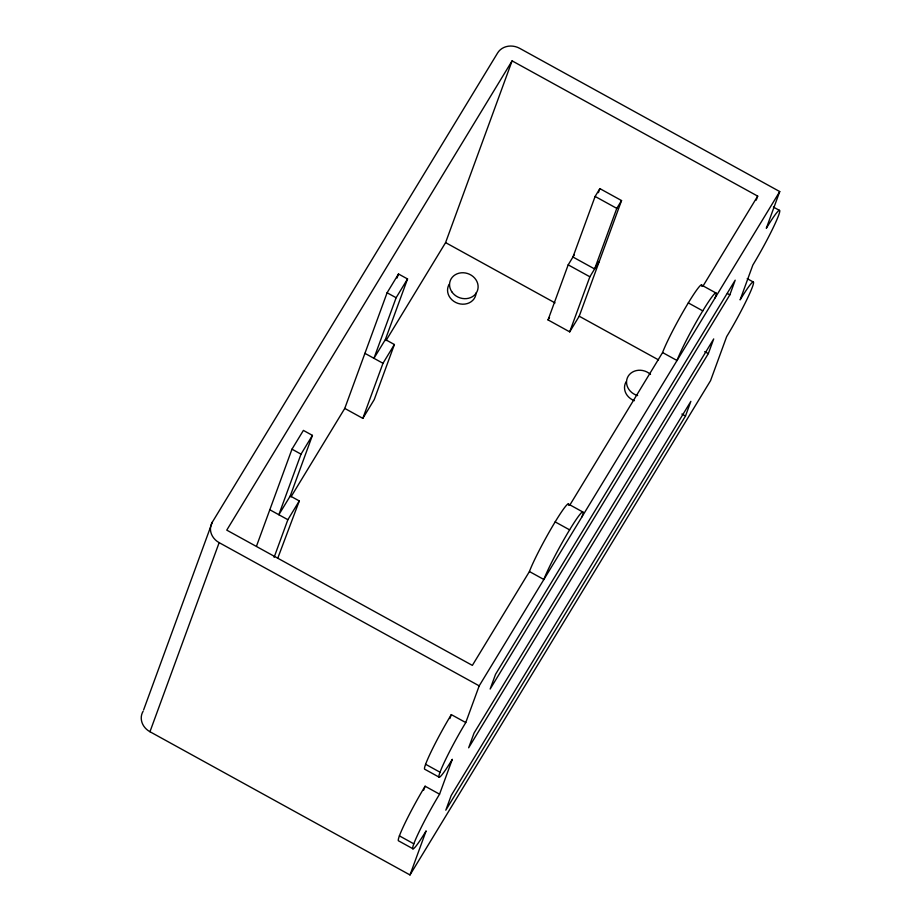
<?xml version="1.0" encoding="UTF-8"?>
<svg xmlns="http://www.w3.org/2000/svg" width="921" height="921" viewBox="0 0 921 921"><rect width="100%" height="100%" fill="white"/><g stroke="black" fill="none" stroke-linecap="round" stroke-linejoin="round"><path stroke-width="1.38" d="M143.618 709.907L212.314 522.172L497.651 52.911A16.543 14.586 20.1 0 1 519.709 48.353L779.742 191.568L766.307 228.293A41.364 3.362 -61.2 0 1 778.613 215.364A41.364 3.362 -61.2 0 1 752.871 265.006L740.116 299.889A41.364 3.362 -61.2 0 1 752.411 286.961A41.364 3.362 -61.2 0 1 726.669 336.602L710.552 380.661L409.995 874.95L149.962 731.735A16.543 14.586 20.1 0 1 143.123 711.254M149.962 731.735L219.152 542.642A16.543 14.586 20.1 0 1 212.314 522.172M256.545 546.026L291.98 449.183L303.4 430.406L312.426 435.38L290.253 495.97L278.844 514.735L301.017 454.157L312.426 435.38M274.113 557.32L287.87 519.709L299.29 500.943L290.253 495.97M299.29 500.943L277.705 558.356M290.967 496.903L344.765 408.417L387.096 292.763L398.505 273.986L407.543 278.959L385.369 339.55L373.949 358.315L396.122 297.736L407.543 278.959M397.032 278.027L398.505 273.986M344.765 408.417L362.828 418.364L382.986 363.288L394.395 344.523L385.369 339.55M394.395 344.523L374.237 399.599L362.828 418.364M385.98 340.632L445.591 242.614L512.099 60.867L757.695 196.127L756.21 200.168M621.548 200.559L616.794 208.376L594.621 268.955L572.954 257.028L595.116 196.438L599.87 188.621L621.548 200.559L579.217 316.214L569.708 331.859L548.041 319.921L568.188 264.845L574.313 254.783M598.397 192.662L599.87 188.621M569.708 331.859L589.866 276.784L599.375 261.138M423.672 790.149L425.111 786.212L439.559 794.178A41.364 3.362 -61.2 0 0 413.817 843.82L399.369 835.854M449.874 718.553L451.313 714.615L465.761 722.571A41.364 3.362 -61.2 0 0 440.019 772.224L425.571 764.257M409.995 874.95L426.124 830.892A41.364 3.362 -61.2 0 1 413.817 843.82M439.559 794.178L452.326 759.295A41.364 3.362 -61.2 0 1 440.019 772.224M465.761 722.571L479.196 685.857L779.742 191.568M685.489 416.027L690.865 401.349L451.186 795.525L445.81 810.204L685.489 416.027L681.874 414.047M708.33 353.618L713.706 338.928L474.027 733.104L468.651 747.794L708.33 353.618L704.715 351.626M729.835 294.87L735.2 280.18L495.521 674.356L490.145 689.046L729.835 294.87L727.417 293.534M512.099 60.867L226.762 530.128L472.358 665.388L529.425 571.538A41.364 3.362 -61.2 0 1 552.623 526.133A41.364 3.362 -61.2 0 1 568.556 505.284M548.041 319.921L549.503 317.515M569.696 505.307L662.579 352.547A41.364 3.362 -61.2 0 1 685.777 307.142A41.364 3.362 -61.2 0 1 701.721 286.293M702.85 286.327L757.695 196.127M773.41 207.064L779.431 210.379M747.207 278.66L753.228 281.976M595.116 196.438L616.794 208.376M701.434 284.992L715.882 292.947M688.321 302.905L702.769 310.861A41.364 3.362 -61.2 0 1 715.076 297.932M568.188 264.845L589.866 276.784M662.579 352.547L677.027 360.502A41.364 3.362 -61.2 0 1 702.769 310.861M445.591 242.614L555.029 302.894M579.217 316.214L658.469 359.858M387.096 292.763L396.122 297.736M364.923 353.342L382.986 363.288M568.28 503.983L582.728 511.938M555.167 521.896L569.615 529.851A41.364 3.362 -61.2 0 1 581.922 516.923M529.425 571.538L543.874 579.493A41.364 3.362 -61.2 0 1 569.615 529.851M291.98 449.183L301.017 454.157M269.818 509.762L287.87 519.709M219.152 542.642L479.196 685.857M439.213 777.209L424.765 769.254A41.364 3.362 -61.2 0 1 451.313 714.615M413.011 848.805L398.563 840.85A41.364 3.362 -61.2 0 1 425.111 786.212M637.654 395.57A14.483 12.756 20.1 0 1 628.18 376.229A14.483 12.756 20.1 0 1 650.514 374.421M634.442 400.693A14.483 12.756 20.1 0 1 626.153 381.731M476.099 292.913A14.483 12.756 20.1 0 1 458.071 303.423A14.483 12.756 20.1 0 1 449.183 284.267M451.762 291.727A14.483 12.756 20.1 0 0 476.479 292.682A14.483 12.756 20.1 0 0 463.286 272.754A14.483 12.756 20.1 0 0 451.762 291.727"/></g></svg>
